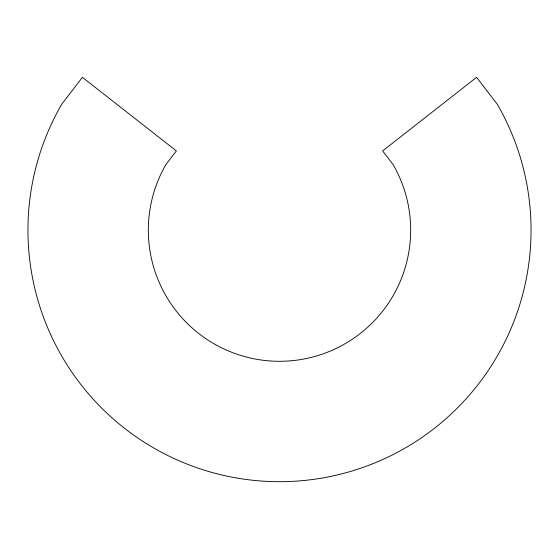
<?xml version="1.0" encoding="UTF-8"?>
<svg xmlns="http://www.w3.org/2000/svg" width="559" height="559" viewBox="0 0 559 559"><rect width="100%" height="100%" fill="white"/><g stroke="black" fill="none" stroke-linecap="round" stroke-linejoin="round"><path stroke-width="0.84" d="M82.404 77.317L61.651 104.358A251.55 251.55 0 0 0 279.5 481.683A251.55 251.55 0 0 0 497.349 104.358L476.596 77.317L382.635 150.923L393.096 164.549A131.162 131.162 0 0 1 279.5 361.296A131.162 131.162 0 0 1 165.904 164.549L176.364 150.923L82.404 77.317"/></g></svg>
